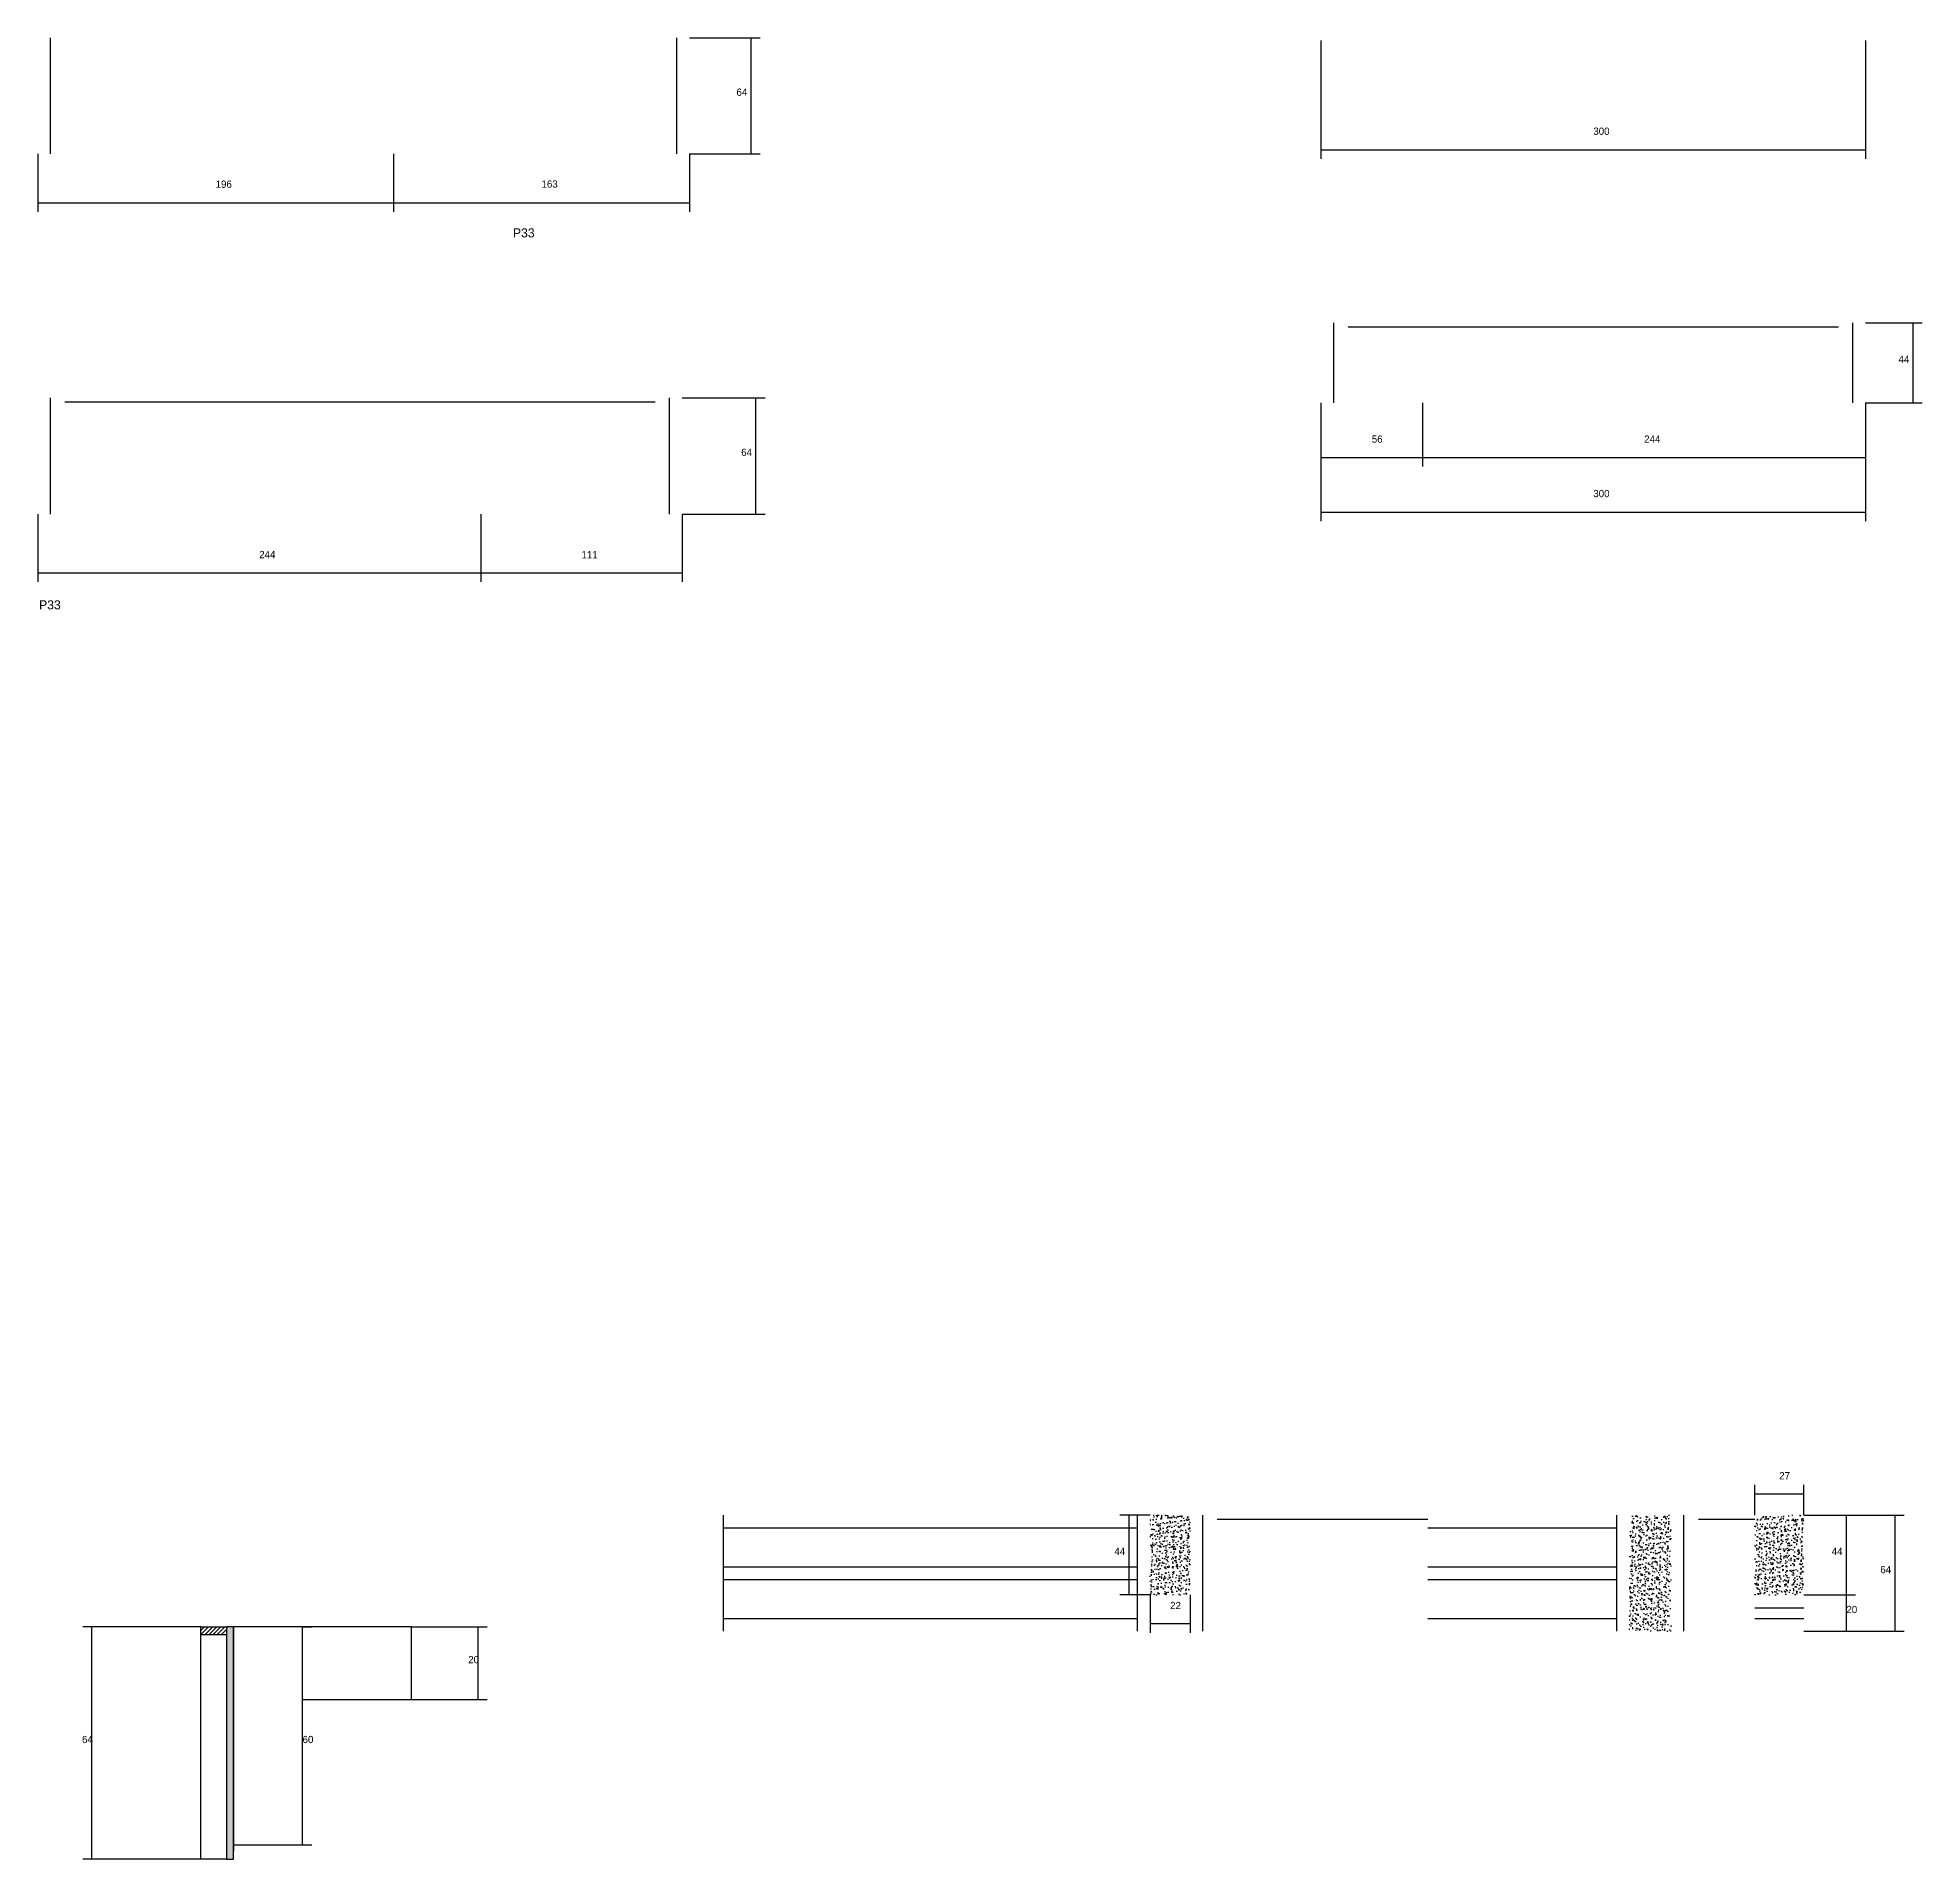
# Model space of a CAD drawing. Header units: metres. Extents: x 137287 to 143227, y 29598 to 30602.
# Drawn here: x 140523 to 141561, y 29598 to 30602 of the extents above; entities that cross this region are included whole.
import ezdxf

# ---------------------------------------------------------------- set-up
doc = ezdxf.new("R2010")
doc.units = ezdxf.units.M
for name, color, linetype in [('CONCRETO', 251, 'Continuous'), ('COTA', 241, 'Continuous'), ('Hachura', 253, 'Continuous'), ('Madeira', 126, 'Continuous'), ('NOMENCLATURA', 7, 'Continuous'), ('Painéis', 200, 'Continuous'), ('SARR_2.2x7', 40, 'Continuous')]:
    doc.layers.add(name, color=color, linetype=linetype)

msp = doc.modelspace()

# ---------------------------------------------------------------- hatches: boundary and pattern name
at = {"layer": 'COTA'}
h = msp.add_hatch(dxfattribs=at)
h.set_pattern_fill('AR-CONC', scale=0.03)
h.paths.add_polyline_path([(141135.5, 29744.1), (141157.5, 29744.1), (141157.5, 29744.1), (141157.5, 29788.1), (141157.5, 29788.1), (141135.5, 29788.1), (141135.5, 29788.1), (141135.5, 29744.1)])
h = msp.add_hatch(dxfattribs=at)
h.set_pattern_fill('AR-CONC', scale=0.03)
h.paths.add_polyline_path([(141399.5, 29724.1), (141422.5, 29724.1), (141422.5, 29788.1), (141399.5, 29788.1)])
h = msp.add_hatch(dxfattribs=at)
h.set_pattern_fill('AR-CONC', scale=0.03)
h.paths.add_polyline_path([(141495.5, 29788.1), (141468.5, 29788.1), (141468.5, 29744.1), (141495.5, 29744.1)])
at = {"layer": 'Hachura'}
h = msp.add_hatch(dxfattribs=at)
h.set_pattern_fill('ANSI31', scale=0.5)
h.paths.add_polyline_path([(140612.7, 29722.1), (140612.7, 29726.5), (140612.7, 29726.5), (140626.7, 29726.5), (140626.7, 29726.5), (140626.7, 29722.1), (140626.7, 29722.1), (140612.7, 29722.1)])
h = msp.add_hatch(color=8, dxfattribs=at)
h.dxf.hatch_style = 1
h.paths.add_polyline_path([(140630.7, 29726.5), (140626.7, 29726.5), (140626.7, 29726.5), (140626.7, 29598.5), (140626.7, 29598.5), (140630.7, 29598.5), (140630.7, 29598.5), (140630.7, 29726.5)])

# ---------------------------------------------------------------- linework, layer by layer
at = {"layer": 'CONCRETO'}
msp.add_lwpolyline([(140668.7, 29686.5), (140728.7, 29686.5), (140728.7, 29726.5), (140668.7, 29726.5), (140668.7, 29726.5), (140630.7, 29726.5), (140630.7, 29602.9), (140630.7, 29602.9), (140630.7, 29606.5), (140668.7, 29606.5)], close=True, dxfattribs=at)
at = {"layer": 'COTA'}
for p, q in [((140881.8, 30601.9), (140920.8, 30601.9)), ((140915.8, 30537.9), (140915.8, 30601.9)), ((141229.6, 30600.4), (141229.6, 30535.2)), ((141529.6, 30600.4), (141529.6, 30535.2)), ((141229.6, 30540.2), (141529.6, 30540.2)), ((140522.8, 30537.9), (140522.8, 30506)), ((140718.8, 30537.9), (140718.8, 30506)), ((140718.8, 30537.9), (140718.8, 30506)), ((140881.8, 30537.9), (140881.8, 30506)), ((140881.8, 30537.9), (140920.8, 30537.9)), ((140522.8, 30511), (140718.8, 30511)), ((140718.8, 30511), (140881.8, 30511)), ((141529.6, 30444.8), (141560.8, 30444.8)), ((141555.8, 30400.8), (141555.8, 30444.8)), ((140877.8, 30403.5), (140923.4, 30403.5)), ((140918.4, 30339.5), (140918.4, 30403.5)), ((141229.6, 30400.8), (141229.6, 30335.6)), ((141229.6, 30400.8), (141229.6, 30365.7)), ((141285.6, 30400.8), (141285.6, 30365.7)), ((141285.6, 30400.8), (141285.6, 30365.7)), ((141529.6, 30400.8), (141529.6, 30335.6)), ((141529.6, 30400.8), (141529.6, 30365.7)), ((141529.6, 30400.8), (141560.8, 30400.8)), ((141229.6, 30370.7), (141285.6, 30370.7)), ((141285.6, 30370.7), (141529.6, 30370.7)), ((140522.8, 30339.5), (140522.8, 30302.1)), ((140766.8, 30339.5), (140766.8, 30302.1)), ((140766.8, 30339.5), (140766.8, 30302.1)), ((140877.8, 30339.5), (140877.8, 30302.1)), ((140877.8, 30339.5), (140923.4, 30339.5)), ((141229.6, 30340.6), (141529.6, 30340.6)), ((140522.8, 30307.1), (140766.8, 30307.1)), ((140766.8, 30307.1), (140877.8, 30307.1)), ((141468.5, 29788.1), (141468.5, 29804.8)), ((141495.5, 29788.1), (141495.5, 29804.8)), ((141468.5, 29799.8), (141495.5, 29799.8)), ((141135.5, 29788.1), (141118.9, 29788.1)), ((141123.9, 29744.1), (141123.9, 29788.1)), ((141495.5, 29788.1), (141524, 29788.1)), ((141495.5, 29788.1), (141550.8, 29788.1)), ((141519, 29744.1), (141519, 29788.1)), ((141545.8, 29724.1), (141545.8, 29788.1)), ((141135.5, 29744.1), (141118.9, 29744.1)), ((141135.5, 29744.1), (141135.5, 29723.3)), ((141157.5, 29744.1), (141157.5, 29723.3)), ((141495.5, 29744.1), (141524, 29744.1)), ((141495.5, 29744.1), (141524, 29744.1)), ((141519, 29724.1), (141519, 29744.1)), ((140612.7, 29726.5), (140547.7, 29726.5)), ((140552.7, 29598.5), (140552.7, 29726.5)), ((140668.7, 29606.5), (140668.7, 29726.5)), ((140668.7, 29726.5), (140673.7, 29726.5)), ((140728.7, 29726.5), (140770.4, 29726.5)), ((140765.4, 29686.5), (140765.4, 29726.5)), ((141135.5, 29728.3), (141157.5, 29728.3)), ((141495.5, 29724.1), (141524, 29724.1)), ((141495.5, 29724.1), (141550.8, 29724.1)), ((140728.7, 29686.5), (140770.4, 29686.5)), ((140668.7, 29606.5), (140673.7, 29606.5)), ((140612.7, 29598.5), (140547.7, 29598.5))]:
    msp.add_line(p, q, dxfattribs=at)
at = {"layer": 'Madeira'}
for points in [[(140612.7, 29722.1), (140612.7, 29726.5), (140626.7, 29726.5), (140626.7, 29722.1)], [(140612.7, 29726.5), (140626.7, 29726.5), (140626.7, 29598.5), (140612.7, 29598.5)]]:
    msp.add_lwpolyline(points, close=True, dxfattribs=at)
at = {"layer": 'Painéis'}
msp.add_lwpolyline([(140630.7, 29726.5), (140626.7, 29726.5), (140626.7, 29598.5), (140630.7, 29598.5)], close=True, dxfattribs=at)
at = {"layer": 'SARR_2.2x7'}
for p, q in [((140529.8, 30537.9), (140529.8, 30601.9)), ((140874.8, 30537.9), (140874.8, 30601.9)), ((141236.6, 30400.8), (141236.6, 30444.8)), ((141522.6, 30400.8), (141522.6, 30444.8)), ((141244.6, 30442.6), (141285.6, 30442.6)), ((141285.6, 30442.6), (141514.6, 30442.6)), ((140529.8, 30339.5), (140529.8, 30403.5)), ((140870.8, 30339.5), (140870.8, 30403.5)), ((140537.8, 30401.3), (140766.8, 30401.3)), ((140766.8, 30401.3), (140862.8, 30401.3)), ((140900.5, 29724.1), (140900.5, 29788.1)), ((140900.5, 29781.1), (141128.5, 29781.1)), ((141128.5, 29724.1), (141128.5, 29788.1)), ((141164.5, 29724.1), (141164.5, 29788.1)), ((141172.5, 29785.9), (141288.5, 29785.9)), ((141288.5, 29781.1), (141392.5, 29781.1)), ((141392.5, 29724.1), (141392.5, 29788.1)), ((141429.5, 29724.1), (141429.5, 29788.1)), ((141437.5, 29785.9), (141468.5, 29785.9)), ((140900.5, 29759.6), (141128.5, 29759.6)), ((141288.5, 29759.6), (141392.5, 29759.6)), ((140900.5, 29752.6), (141128.5, 29752.6)), ((141288.5, 29752.6), (141392.5, 29752.6)), ((140900.5, 29731.1), (141128.5, 29731.1)), ((141288.5, 29731.1), (141392.5, 29731.1)), ((141468.5, 29737.1), (141495.5, 29737.1)), ((141468.5, 29731.1), (141495.5, 29731.1))]:
    msp.add_line(p, q, dxfattribs=at)

# ---------------------------------------------------------------- texts
at = {"layer": 'COTA'}
for s, p in [('64', (140907.7, 30569.9)), ('300', (141379.6, 30548.4)), ('196', (140620.8, 30519.2)), ('163', (140800.3, 30519.3)), ('44', (141547.7, 30422.8)), ('56', (141257.6, 30378.8)), ('244', (141407.6, 30378.8)), ('64', (140910.3, 30371.5)), ('300', (141379.6, 30348.8)), ('244', (140644.8, 30315.2)), ('111', (140822.3, 30315.1)), ('27', (141482, 29807.8)), ('44', (141115.8, 29766.1)), ('44', (141510.9, 29766.1)), ('64', (141537.7, 29756.1)), ('22', (141146.5, 29736.3)), ('20', (141519, 29734.1)), ('20', (140759.9, 29706.5)), ('64', (140547.2, 29662.5)), ('60', (140668.7, 29662.5))]:
    msp.add_text(s, height=4, dxfattribs=at).set_placement(p)
at = {"layer": 'NOMENCLATURA'}
for p in [(140784.6, 30491.9), (140523.6, 30287)]:
    msp.add_text('P33', height=5, dxfattribs=at).set_placement(p)

doc.saveas('drawing.dxf')
